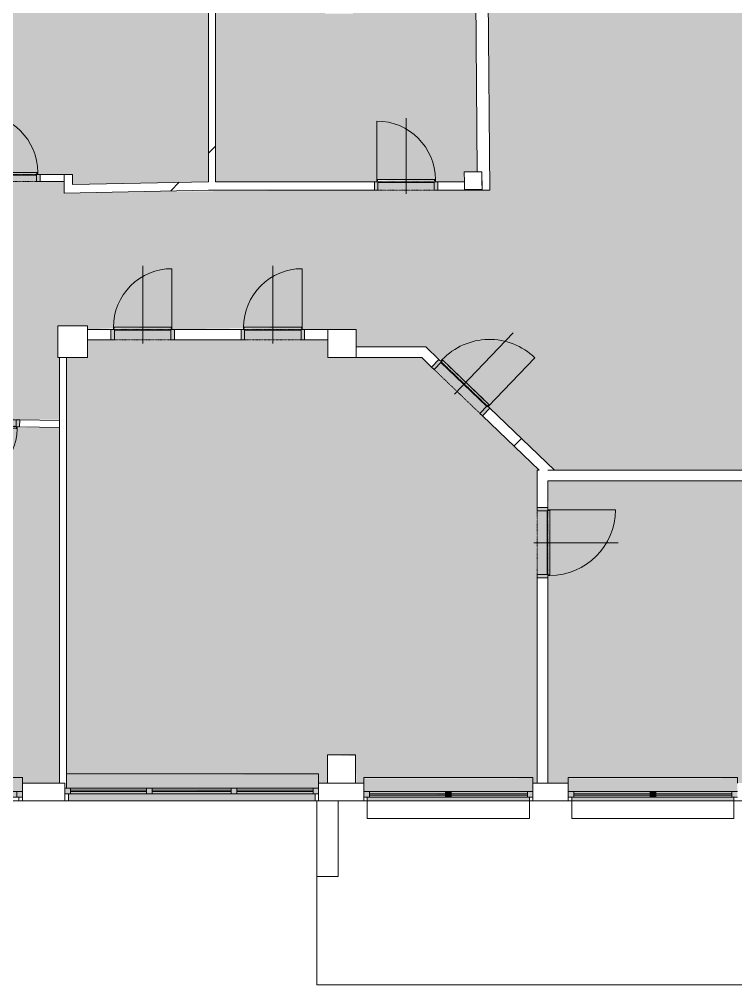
# Model space of a CAD drawing. Header units: millimetres. Extents: x -17526 to 208316, y -45352 to 20466.
# Drawn here: x 79354 to 89515, y -31577 to -17888 of the extents above; entities that cross this region are included whole.
import ezdxf

# ---------------------------------------------------------------- set-up
doc = ezdxf.new("R2010")
doc.units = ezdxf.units.MM
doc.linetypes.add('Čerchovaná se dvěma tečkami', pattern=[2.59, 1, -0.53, 0, -0.53, 0, -0.53])
for name, color, linetype, lineweight in [('A-DETL-THIN', 151, 'Continuous', 9), ('A-DOOR', 31, 'Continuous', 9), ('A-DOOR-FRAM', 31, 'Continuous', 9), ('A-FLOR', 192, 'Continuous', 9), ('A-GENM', 13, 'Continuous', 9), ('A-GLAZ', 151, 'Continuous', 9), ('A-WALL', 113, 'Continuous', 9), ('A-WALL-PATT', 111, 'Continuous', 9), ('Q-SPCQ', 91, 'Continuous', 9), ('S-COLS', 52, 'Continuous', 9)]:
    doc.layers.add(name, color=color, linetype=linetype, lineweight=lineweight)
pattern_1 = [(45, (0, 0), (-4242.64, 4242.64), [])]
pattern_2 = [(45, (0, 0), (-7184.2, 7184.2), []), (45, (2874, 0), (-7184.2, 7184.2), []), (45, (8621, 0), (-4310.5, 10057.9), [4064, -2032, 67.06, -1964.94])]

# ---------------------------------------------------------------- blocks, each defined once
blk = doc.blocks.new('DVERE_1k_oblozka - DD03_01_800x1970_koupelna-1935638-Mapka _ závislý 13')
at = {"layer": 'A-DOOR'}
h = blk.add_hatch(color=151, dxfattribs=at)
h.paths.add_polyline_path([(450, -63), (450, 57), (400, 57), (400, -63)])
h.paths.add_polyline_path([(-400, -63), (-400, 57), (-450, 57), (-450, -63)])
blk.add_hatch(color=151, dxfattribs=at).paths.add_polyline_path([(323, 47), (400, 57), (415, 87), (-400, 72), (-400, 47)])
for p, q in [((-415, 57), (-415, 917)), ((0, -113), (0, 957)), ((-400, 57), (-450, 57)), ((-450, 57), (-450, -63)), ((415, 87), (-415, 87)), ((-415, 87), (-415, 72)), ((-415, 72), (-400, 72)), ((-400, -63), (-400, 57)), ((-400, 47), (400, 47)), ((305, 87), (-305, 87)), ((400, 72), (415, 72)), ((450, 57), (400, 57)), ((400, 57), (400, -63)), ((415, 72), (415, 87)), ((415, 87), (415, 57)), ((450, -63), (450, 57)), ((-450, -63), (-400, -63)), ((400, -63), (450, -63))]:
    blk.add_line(p, q, dxfattribs=at)
at = {"layer": 'A-DOOR', "linetype": 'Čerchovaná se dvěma tečkami'}
for p, q in [((-400, 57), (400, 57)), ((-400, -63), (400, -63))]:
    blk.add_line(p, q, dxfattribs=at)
at = {"layer": 'A-DOOR'}
blk.add_arc((-415, 87), 830, 360, 90, dxfattribs=at)
at = {"layer": 'A-DOOR-FRAM'}
for p, q in [((-400, 57), (-450, 57)), ((-400, -63), (-400, 57)), ((400, 57), (400, -63)), ((400, 57), (450, 57)), ((-450, -63), (-400, -63)), ((450, -63), (400, -63))]:
    blk.add_line(p, q, dxfattribs=at)
blk = doc.blocks.new('OKNO_1k_nadsvetlik - OKNO_1k_nadsvetlik_1200 x 1850-1969509-Mapka _ závislý 13')
at = {"layer": 'A-GLAZ'}
h = blk.add_hatch(color=256, dxfattribs=at)
h.paths.add_polyline_path([(520, 75), (520, -5), (600, -5), (600, 75)])
h.paths.add_polyline_path([(-600, 75), (-600, -5), (-520, -5), (-520, 75)])
blk.add_hatch(color=256, dxfattribs=at).paths.add_polyline_path([(-520, 75), (-520, -5), (520, -5), (520, 75), (-201, 75)])
for p, q in [((-550, 126), (-600, 126)), ((-600, 75), (-550, 75)), ((-520, 75), (-600, 75)), ((-550, 75), (-550, 125)), ((520, 75), (-520, 75)), ((-520, 75), (-520, -5)), ((600, 75), (520, 75)), ((520, -5), (520, 75)), ((600, 126), (550, 126)), ((550, 125), (550, 75)), ((550, 75), (600, 75)), ((-600, -5), (-520, -5)), ((-520, -5), (520, -5)), ((520, -5), (600, -5))]:
    blk.add_line(p, q, dxfattribs=at)
blk = doc.blocks.new('parapet s nosem_vnitní - parapet s nosem_vnitní-V28-Mapka _ závislý 13')
at = {"layer": 'A-GENM'}
for points in [[(-201, 0), (-600, 0), (-600, -190), (600, -190), (600, 0), (520, 0)], [(-600, -190), (-600, -197), (-201, -190)]]:
    blk.add_hatch(color=151, dxfattribs=at).paths.add_polyline_path(points)
for p, q in [((-600, -190), (-600, -120)), ((600, -120), (600, -190)), ((-600, -190), (-600, -200)), ((-600, -200), (600, -200)), ((-600, -200), (600, -200)), ((600, -200), (600, -190))]:
    blk.add_line(p, q, dxfattribs=at)
blk = doc.blocks.new('OKNO_3k_nadsvetlik - OKNO_3k_nadsvetlik_3600x1850-1975422-Mapka _ závislý 13')
at = {"layer": 'A-GLAZ'}
h = blk.add_hatch(color=256, dxfattribs=at)
h.paths.add_polyline_path([(1800, 25), (1720, 25), (1720, -55), (1800, -53)])
h.paths.add_polyline_path([(-1800, 25), (-1800, -55), (-1720, -55), (-1720, 25)])
h = blk.add_hatch(color=256, dxfattribs=at)
h.paths.add_polyline_path([(-640, 25), (-1720, 25), (-1720, -5), (-640, -5)])
h.paths.add_polyline_path([(745, 25), (640, 25), (640, -5), (1720, -5), (1720, 25)])
h.paths.add_polyline_path([(-560, 25), (-560, -5), (560, -5), (560, 25)])
h.paths.add_polyline_path([(560, -25), (-560, -25), (-560, -55), (560, -55)])
h.paths.add_polyline_path([(-1309, -25), (-1720, -25), (-1720, -55), (-640, -55), (-640, -25)])
h.paths.add_polyline_path([(745, -25), (640, -25), (640, -55), (1720, -55), (1720, -25)])
h = blk.add_hatch(color=256, dxfattribs=at)
h.paths.add_polyline_path([(-640, 25), (-640, -55), (-560, -55), (-560, 25)])
h.paths.add_polyline_path([(560, 25), (560, -55), (640, -55), (640, 25)])
blk.add_hatch(color=256, dxfattribs=at).paths.add_polyline_path([(-560, -5), (-560, -25), (560, -5)])
at = {"layer": 'A-GLAZ', "color": 63}
for p, q in [((-1800, 25), (-1750, 25)), ((-1720, 25), (-1800, 25)), ((-1750, 25), (-1750, 125)), ((-1720, -55), (-1720, 25)), ((-560, 25), (-640, 25)), ((-640, 25), (-640, -55)), ((-560, -55), (-560, 25)), ((640, 25), (560, 25)), ((560, 25), (560, -55)), ((640, -55), (640, 25)), ((1800, 25), (1720, 25)), ((1720, 25), (1720, -55)), ((1750, 125), (1750, 25)), ((1750, 25), (1800, 25)), ((-1800, -55), (-1720, -55)), ((-640, -5), (-1720, -5)), ((-1720, -5), (-1720, -25)), ((-1720, -25), (-640, -25)), ((-640, -25), (-640, -5)), ((-640, -55), (-560, -55)), ((560, -5), (-560, -5)), ((-560, -5), (-560, -25)), ((-560, -25), (560, -25)), ((560, -25), (560, -5)), ((560, -55), (640, -55)), ((1720, -5), (640, -5)), ((640, -5), (640, -25)), ((640, -25), (1720, -25)), ((1720, -25), (1720, -5)), ((1720, -55), (1800, -55))]:
    blk.add_line(p, q, dxfattribs=at)
at = {"layer": 'A-GLAZ', "color": 40}
for p, q in [((-1750, 126), (-1775, 126)), ((1800, 126), (1750, 126))]:
    blk.add_line(p, q, dxfattribs=at)
at = {"layer": 'A-GLAZ', "color": 41}
blk.add_line((1750, 126), (-1750, 126), dxfattribs=at)
at = {"layer": 'A-GLAZ', "color": 253}
for p, q in [((-640, 25), (-1720, 25)), ((560, 25), (-560, 25)), ((1720, 25), (640, 25)), ((-1720, -55), (-640, -55)), ((-560, -55), (560, -55)), ((640, -55), (1720, -55))]:
    blk.add_line(p, q, dxfattribs=at)
blk = doc.blocks.new('parapet s nosem_vnitní - parapet s nosem_vnitní-1280309-Mapka _ závislý 13')
at = {"layer": 'A-GENM'}
blk.add_hatch(color=151, dxfattribs=at).paths.add_polyline_path([(-1720, 0), (-1800, 0), (-1800, -190), (1775, -190), (1775, 0), (-1309, 0)])
at = {"layer": 'A-GENM', "color": 253}
for p, q in [((-1800, -190), (-1800, -70)), ((-1800, -190), (-1800, -200)), ((-1800, -200), (1779, -200)), ((-1800, -200), (1779, -200))]:
    blk.add_line(p, q, dxfattribs=at)
blk = doc.blocks.new('parapet_ext - parapet_ext-1802008-Mapka _ závislý 13')
at = {"layer": 'Q-SPCQ'}
blk.add_hatch(color=151, dxfattribs=at).paths.add_polyline_path([(1750, 100), (-1750, 100), (-1750, 0), (1750, 0)])
at = {"layer": 'Q-SPCQ', "color": 253}
blk.add_line((-1750, 100), (1750, 100), dxfattribs=at)
blk = doc.blocks.new('OKNO_2k_nadsvetlik - OKNO_2k_nadsvetlik 1800x2400-1972502-Mapka _ závislý 13')
at = {"layer": 'A-GLAZ'}
h = blk.add_hatch(color=256, dxfattribs=at)
h.paths.add_polyline_path([(-1120, 75), (-1200, 58), (-1200, -5), (-1120, -5), (-1120, 58)])
h.paths.add_polyline_path([(1200, 75), (1120, 75), (1120, -5), (1200, -5)])
h = blk.add_hatch(color=256, dxfattribs=at)
h.paths.add_polyline_path([(277, 75), (40, 75), (40, 45), (1120, 45), (1120, 75)])
h.paths.add_polyline_path([(-1120, 75), (-1120, 45), (-40, 45), (-40, 75), (-750, 75)])
h.paths.add_polyline_path([(40, 25), (40, -5), (1120, -5), (1120, 25), (277, 25)])
h.paths.add_polyline_path([(-750, 25), (-1120, 25), (-1120, -5), (-40, -5), (-40, 25)])
for points in [[(-40, -5), (40, -5), (40, 75), (-40, 75)], [(40, 45), (40, 25), (277, 45)]]:
    blk.add_hatch(color=256, dxfattribs=at).paths.add_polyline_path(points)
for p, q in [((-1150, 126), (-1200, 126)), ((-1200, 75), (-1150, 75)), ((-1120, 75), (-1200, 75)), ((-1150, 75), (-1150, 125)), ((-1120, -5), (-1120, 75)), ((-40, 75), (-1120, 75)), ((-40, 45), (-1120, 45)), ((-1120, 45), (-1120, 25)), ((-1120, 25), (-40, 25)), ((40, 75), (-40, 75)), ((-40, 75), (-40, -5)), ((-40, 25), (-40, 45)), ((1120, 75), (40, 75)), ((40, -5), (40, 75)), ((1120, 45), (40, 45)), ((40, 45), (40, 25)), ((40, 25), (1120, 25)), ((1200, 75), (1120, 75)), ((1120, 75), (1120, -5)), ((1120, 25), (1120, 45)), ((1200, 126), (1150, 126)), ((1150, 125), (1150, 75)), ((1150, 75), (1200, 75)), ((-1200, -5), (-1120, -5)), ((-1120, -5), (-40, -5)), ((-40, -5), (40, -5)), ((40, -5), (1120, -5)), ((1120, -5), (1200, -5))]:
    blk.add_line(p, q, dxfattribs=at)
blk = doc.blocks.new('parapet s nosem_vnitní - parapet s nosem_vnitní-V30-Mapka _ závislý 13')
at = {"layer": 'A-GENM'}
blk.add_hatch(color=151, dxfattribs=at).paths.add_polyline_path([(40, 0), (-1200, 0), (-1200, -190), (1200, -190), (1200, 0), (277, 0)])
for p, q in [((-1200, -190), (-1200, -120)), ((1200, -120), (1200, -190)), ((-1200, -190), (-1200, -200)), ((-1200, -200), (1200, -200)), ((-1200, -200), (1200, -200)), ((1200, -200), (1200, -190))]:
    blk.add_line(p, q, dxfattribs=at)
blk = doc.blocks.new('parapet_ext - parapet_ext-1801991-Mapka _ závislý 13')
at = {"layer": 'Q-SPCQ'}
blk.add_hatch(color=151, dxfattribs=at).paths.add_polyline_path([(-1150, 50), (-1150, 0), (1150, 0), (1150, 50), (-1120, 50)])
for p, q in [((-1150, 51), (-1150, 300)), ((-1150, 300), (1150, 300)), ((1150, 300), (1150, 51))]:
    blk.add_line(p, q, dxfattribs=at)
blk = doc.blocks.new('OKNO_2k_nadsvetlik - OKNO_2k_nadsvetlik 2400 x 1850-1972488-Mapka _ závislý 13')
at = {"layer": 'A-GLAZ'}
h = blk.add_hatch(color=256, dxfattribs=at)
h.paths.add_polyline_path([(1123, 75), (1120, 75), (1123, -5), (1200, -5), (1200, 75)])
h.paths.add_polyline_path([(-1120, 75), (-1200, 58), (-1200, -5), (-1120, -5), (-1120, 58)])
h = blk.add_hatch(color=256, dxfattribs=at)
h.paths.add_polyline_path([(1120, 75), (40, 75), (40, 45), (1120, 45)])
h.paths.add_polyline_path([(-1120, 75), (-1120, 45), (-40, 45), (-40, 75), (-931, 75)])
h.paths.add_polyline_path([(-1120, 25), (-1120, -5), (-40, -5), (-40, 25), (-931, 25)])
h.paths.add_polyline_path([(40, 25), (40, -5), (1120, -5), (1120, 25)])
blk.add_hatch(color=256, dxfattribs=at).paths.add_polyline_path([(-40, -5), (40, -5), (40, 75), (-40, 75)])
for p, q in [((-1150, 126), (-1200, 126)), ((-1200, 75), (-1150, 75)), ((-1120, 75), (-1200, 75)), ((-1150, 75), (-1150, 125)), ((-1120, -5), (-1120, 75)), ((-40, 75), (-1120, 75)), ((-40, 45), (-1120, 45)), ((-1120, 45), (-1120, 25)), ((-1120, 25), (-40, 25)), ((40, 75), (-40, 75)), ((-40, 75), (-40, -5)), ((-40, 25), (-40, 45)), ((1120, 75), (40, 75)), ((40, -5), (40, 75)), ((1120, 45), (40, 45)), ((40, 45), (40, 25)), ((40, 25), (1120, 25)), ((1200, 75), (1120, 75)), ((1120, 75), (1120, -5)), ((1120, 25), (1120, 45)), ((1200, 126), (1150, 126)), ((1150, 125), (1150, 75)), ((1150, 75), (1200, 75)), ((-1200, -5), (-1120, -5)), ((-1120, -5), (-40, -5)), ((-40, -5), (40, -5)), ((40, -5), (1120, -5)), ((1120, -5), (1200, -5))]:
    blk.add_line(p, q, dxfattribs=at)
blk = doc.blocks.new('DVERE_1k_oblozka - DD03_01_900x1970_koupelna-V64-Mapka _ závislý 13')
at = {"layer": 'A-DOOR'}
h = blk.add_hatch(color=151, dxfattribs=at)
h.paths.add_polyline_path([(500, -78), (500, 72), (450, 72), (450, -78)])
h.paths.add_polyline_path([(-450, 72), (-500, 72), (-500, -78), (-450, -78)])
blk.add_hatch(color=151, dxfattribs=at).paths.add_polyline_path([(465, 102), (-450, 87), (-450, 62), (450, 72), (450, 87)])
for p, q in [((-465, 72), (-465, 1032)), ((0, -128), (0, 1072)), ((-450, 72), (-500, 72)), ((-500, 72), (-500, -78)), ((465, 102), (-465, 102)), ((-465, 102), (-465, 87)), ((-465, 87), (-450, 87)), ((-450, -78), (-450, 72)), ((-450, 62), (450, 62)), ((355, 102), (-355, 102)), ((450, 87), (465, 87)), ((500, 72), (450, 72)), ((450, 72), (450, -78)), ((465, 87), (465, 102)), ((465, 102), (465, 72)), ((500, -78), (500, 72)), ((-500, -78), (-450, -78)), ((450, -78), (500, -78))]:
    blk.add_line(p, q, dxfattribs=at)
at = {"layer": 'A-DOOR', "linetype": 'Čerchovaná se dvěma tečkami'}
for p, q in [((-450, 72), (450, 72)), ((-450, -78), (450, -78))]:
    blk.add_line(p, q, dxfattribs=at)
at = {"layer": 'A-DOOR'}
blk.add_arc((-465, 102), 930, 360, 90, dxfattribs=at)
at = {"layer": 'A-DOOR-FRAM'}
for p, q in [((-450, 72), (-500, 72)), ((-450, -78), (-450, 72)), ((450, 72), (450, -78)), ((450, 72), (500, 72)), ((-500, -78), (-450, -78)), ((500, -78), (450, -78))]:
    blk.add_line(p, q, dxfattribs=at)
blk = doc.blocks.new('DVERE_1k_oblozka - DD03_01_900x1970_koupelna-V65-Mapka _ závislý 13')
at = {"layer": 'A-DOOR'}
h = blk.add_hatch(color=151, dxfattribs=at)
h.paths.add_polyline_path([(-500, 78), (-500, -72), (-450, -72), (-450, 78)])
h.paths.add_polyline_path([(450, 78), (450, -72), (500, -72), (500, 78)])
blk.add_hatch(color=151, dxfattribs=at).paths.add_polyline_path([(-450, -62), (-465, -102), (450, -87), (440, -62), (-440, -62)])
for p, q in [((-500, 78), (-450, 78)), ((-500, -72), (-500, 78)), ((-450, 78), (-450, -72)), ((0, 128), (0, -1072)), ((450, 78), (500, 78)), ((450, -72), (450, 78)), ((500, 78), (500, -72)), ((-450, -72), (-500, -72)), ((-465, -72), (-465, -1032)), ((-465, -87), (-450, -87)), ((-465, -102), (-465, -87)), ((-465, -87), (-465, -102)), ((-450, -87), (-465, -87)), ((465, -102), (-465, -102)), ((-450, -62), (450, -62)), ((-450, -87), (-450, -62)), ((355, -102), (-355, -102)), ((450, -62), (450, -87)), ((500, -72), (450, -72)), ((450, -87), (465, -87)), ((465, -87), (450, -87)), ((465, -102), (465, -72)), ((465, -87), (465, -102)), ((465, -102), (465, -87))]:
    blk.add_line(p, q, dxfattribs=at)
at = {"layer": 'A-DOOR', "linetype": 'Čerchovaná se dvěma tečkami'}
for p, q in [((-450, 78), (450, 78)), ((-450, -72), (450, -72))]:
    blk.add_line(p, q, dxfattribs=at)
at = {"layer": 'A-DOOR'}
blk.add_arc((-465, -102), 930, 270, 0, dxfattribs=at)
at = {"layer": 'A-DOOR-FRAM'}
for p, q in [((-500, 78), (-450, 78)), ((-450, 78), (-450, -72)), ((450, -72), (450, 78)), ((500, 78), (450, 78)), ((-450, -72), (-500, -72)), ((450, -72), (500, -72))]:
    blk.add_line(p, q, dxfattribs=at)
blk = doc.blocks.new('DVERE_1k_oblozka - DD03_01_800x1970_koupelna-1549528-Mapka _ závislý 13')
at = {"layer": 'A-DOOR'}
h = blk.add_hatch(color=151, dxfattribs=at)
h.paths.add_polyline_path([(450, 78), (400, 78), (400, -72), (450, -72)])
h.paths.add_polyline_path([(-400, 78), (-450, 78), (-450, -72), (-400, -72)])
blk.add_hatch(color=151, dxfattribs=at).paths.add_polyline_path([(400, -62), (-400, -72), (-415, -102), (400, -87), (400, -72)])
for p, q in [((-450, 78), (-400, 78)), ((-450, -72), (-450, 78)), ((-400, 78), (-400, -72)), ((0, 128), (0, -972)), ((400, 78), (450, 78)), ((400, -72), (400, 78)), ((450, 78), (450, -72)), ((-400, -72), (-450, -72)), ((-415, -72), (-415, -932)), ((-415, -87), (-400, -87)), ((-415, -102), (-415, -87)), ((415, -102), (-415, -102)), ((-400, -62), (400, -62)), ((305, -102), (-305, -102)), ((450, -72), (400, -72)), ((400, -87), (415, -87)), ((415, -102), (415, -72)), ((415, -87), (415, -102))]:
    blk.add_line(p, q, dxfattribs=at)
at = {"layer": 'A-DOOR', "linetype": 'Čerchovaná se dvěma tečkami'}
for p, q in [((-400, 78), (400, 78)), ((-400, -72), (400, -72))]:
    blk.add_line(p, q, dxfattribs=at)
at = {"layer": 'A-DOOR'}
blk.add_arc((-415, -102), 830, 270, 0, dxfattribs=at)
at = {"layer": 'A-DOOR-FRAM'}
for p, q in [((-450, 78), (-400, 78)), ((-400, 78), (-400, -72)), ((400, -72), (400, 78)), ((450, 78), (400, 78)), ((-400, -72), (-450, -72)), ((400, -72), (450, -72))]:
    blk.add_line(p, q, dxfattribs=at)
blk = doc.blocks.new('DVERE_1k_oblozka - DD03_01_800x1970_koupelna-1549519-Mapka _ závislý 13')
at = {"layer": 'A-DOOR'}
h = blk.add_hatch(color=151, dxfattribs=at)
h.paths.add_polyline_path([(450, -47), (450, 53), (400, 53), (400, -47)])
h.paths.add_polyline_path([(-400, -47), (-400, 53), (-450, 53), (-450, -47)])
blk.add_hatch(color=151, dxfattribs=at).paths.add_polyline_path([(415, -77), (400, -37), (-400, -47), (-415, -77), (93, -77)])
for p, q in [((-450, 53), (-400, 53)), ((-450, -47), (-450, 53)), ((-400, 53), (-400, -47)), ((0, 103), (0, -947)), ((400, 53), (450, 53)), ((400, -47), (400, 53)), ((450, 53), (450, -47)), ((-400, -47), (-450, -47)), ((-415, -47), (-415, -907)), ((-415, -62), (-400, -62)), ((-415, -77), (-415, -62)), ((415, -77), (-415, -77)), ((-400, -37), (400, -37)), ((305, -77), (-305, -77)), ((450, -47), (400, -47)), ((400, -62), (415, -62)), ((415, -77), (415, -47)), ((415, -62), (415, -77))]:
    blk.add_line(p, q, dxfattribs=at)
at = {"layer": 'A-DOOR', "linetype": 'Čerchovaná se dvěma tečkami'}
for p, q in [((-400, 53), (400, 53)), ((-400, -47), (400, -47))]:
    blk.add_line(p, q, dxfattribs=at)
at = {"layer": 'A-DOOR'}
blk.add_arc((-415, -77), 830, 270, 0, dxfattribs=at)
at = {"layer": 'A-DOOR-FRAM'}
for p, q in [((-450, 53), (-400, 53)), ((-400, 53), (-400, -47)), ((400, -47), (400, 53)), ((450, 53), (400, 53)), ((-400, -47), (-450, -47)), ((400, -47), (450, -47))]:
    blk.add_line(p, q, dxfattribs=at)
blk = doc.blocks.new('DVERE_1k_oblozka - DD03_01_800x1970_koupelna-1549521-Mapka _ závislý 13')
at = {"layer": 'A-DOOR'}
h = blk.add_hatch(color=151, dxfattribs=at)
h.paths.add_polyline_path([(400, 47), (400, -53), (450, -53), (450, 47)])
h.paths.add_polyline_path([(-450, 47), (-450, -53), (-400, -53), (-400, 47)])
blk.add_hatch(color=151, dxfattribs=at).paths.add_polyline_path([(-398, 77), (-400, 62), (-398, 37), (400, 47), (415, 77), (165, 77)])
for p, q in [((-415, 47), (-415, 907)), ((0, -103), (0, 947)), ((-400, 47), (-450, 47)), ((-450, 47), (-450, -53)), ((415, 77), (-415, 77)), ((-415, 77), (-415, 62)), ((-415, 62), (-400, 62)), ((-400, -53), (-400, 47)), ((-400, 37), (400, 37)), ((305, 77), (-305, 77)), ((400, 62), (415, 62)), ((450, 47), (400, 47)), ((400, 47), (400, -53)), ((415, 62), (415, 77)), ((415, 77), (415, 47)), ((450, -53), (450, 47)), ((-450, -53), (-400, -53)), ((400, -53), (450, -53))]:
    blk.add_line(p, q, dxfattribs=at)
at = {"layer": 'A-DOOR', "linetype": 'Čerchovaná se dvěma tečkami'}
for p, q in [((-400, 47), (400, 47)), ((-400, -53), (400, -53))]:
    blk.add_line(p, q, dxfattribs=at)
at = {"layer": 'A-DOOR'}
blk.add_arc((-415, 77), 830, 360, 90, dxfattribs=at)
at = {"layer": 'A-DOOR-FRAM'}
for p, q in [((-400, 47), (-450, 47)), ((-400, -53), (-400, 47)), ((400, 47), (400, -53)), ((400, 47), (450, 47)), ((-450, -53), (-400, -53)), ((450, -53), (400, -53))]:
    blk.add_line(p, q, dxfattribs=at)

msp = doc.modelspace()

# ---------------------------------------------------------------- hatches: boundary and pattern name
at = {"layer": 'A-FLOR'}
h = msp.add_hatch(color=151, dxfattribs=at)
h.paths.add_polyline_path([(70429.8, -30076.6), (70429.8, -29899.5), (71629.8, -29906.6), (71629.8, -30076.6), (71739.6, -30076.6), (71739.6, -29535.6), (72139.6, -29535.6), (72139.6, -24894.3), (71349.6, -24909.3), (71347.4, -24924.3), (70549.6, -24909.3), (70534.6, -24894.3), (69939.6, -24894.3), (69939.6, -30076.6)])
h.paths.add_polyline_path([(66239.6, -30046.6), (66239.6, -29846.9), (69839.6, -29846.9), (69839.6, -23686.6), (66136.8, -23686.6), (66136.8, -23936.6), (65736.8, -23936.6), (65736.8, -23710.4), (65207.9, -24289.8), (65197.9, -24311.6), (64572.7, -24937.4), (64551.8, -24937.4), (64408.1, -25101.6), (66144.3, -26688.5), (66144.3, -30046.6)])
h.paths.add_polyline_path([(54249.6, -30046.6), (54249.6, -29901.6), (55149.6, -29906.6), (55149.6, -30046.6), (55449.6, -30046.6), (55449.6, -29899.5), (56649.6, -29906.6), (56649.6, -30046.6), (56950.5, -30046.6), (56950.5, -23684), (56233, -23708.3), (56227.8, -23718.2), (55327.8, -23703.2), (55327.7, -23693.3), (54161.4, -23700), (54161.4, -23970), (53741.4, -23970), (53741.4, -24139.3), (53820, -24139.3), (53811.4, -25639.3), (53741.4, -25639.3), (53741.4, -29535.6), (54141.4, -29535.6), (54160, -30046.6)])
h.paths.add_polyline_path([(62864.6, -30046.6), (62864.7, -30046.6), (62864.6, -25176.6), (62629.6, -25191.6), (62629.6, -25206.6), (61729.6, -25191.6), (61714.6, -25176.6), (61679.6, -25176.6), (61667, -25176.6), (59850.9, -26629.6), (59890.5, -29676.6), (60250.5, -29676.6), (60250.5, -29896.9), (62649.6, -29906.6), (62649.6, -30046.6)])
h.paths.add_polyline_path([(65744.3, -30046.6), (65744.3, -29676.6), (65994.3, -29676.6), (65994.3, -26754.6), (64257.2, -25176.6), (64159.6, -25191.6), (64159.6, -25206.6), (63259.6, -25191.6), (63244.6, -25176.6), (63028.1, -25176.6), (63028.1, -30046.6), (63249.6, -30046.6), (63249.6, -29896.9), (65649.6, -29906.6), (65649.6, -30046.6)])
h.paths.add_polyline_path([(59740.2, -30046.6), (59700.1, -26558.1), (61489.1, -25126.8), (61290.9, -24954.6), (61270.3, -24943.5), (60666.3, -24295.7), (60666, -24274.5), (60250.5, -23844.3), (60250.5, -23917.4), (59850.5, -23917.4), (59848.8, -23667.4), (57100.5, -23699.3), (57100.5, -30046.6), (57249.6, -30046.6), (57249.6, -29896.9), (59649.6, -29906.6), (59649.6, -30046.6), (59700.1, -30046.6)])
h.paths.add_polyline_path([(89539.6, -28719.3), (89724.6, -28719.3), (89724.6, -28319.3), (89974.6, -28319.3), (89974.6, -24431.8), (86849.6, -24431.8), (86864.6, -24859.3), (86879.6, -24859.3), (86864.6, -25759.3), (86849.6, -25774.3), (86849.6, -28719.3), (87139.6, -28719.3), (87139.6, -28639.6), (89539.6, -28649.3)])
h.paths.add_polyline_path([(84239.6, -28719.3), (84239.6, -28639.6), (86639.6, -28649.3), (86639.6, -28719.3), (86699.6, -28719.3), (86699.6, -25759.3), (86839.6, -25759.3), (86835, -24859.3), (86699.6, -24859.3), (86699.6, -24281.8), (86726.7, -24281.8), (85887.6, -23477.1), (85975.6, -23367.5), (85334.9, -22753.1), (85238, -22854.1), (85060.9, -22684.3), (83729.9, -22684.3), (83729.9, -22434.3), (83349.9, -22434.3), (83349.9, -22294.3), (82549.9, -22294.3), (82549.9, -22434.3), (81504.6, -22434.3), (81504.6, -22294.3), (80704.6, -22294.3), (80704.6, -22434.3), (80319.6, -22434.3), (80319.6, -22684.3), (80024.6, -22684.3), (80024.6, -28589.6), (83599.6, -28599.3), (83599.6, -28719.3), (83724.6, -28719.3), (83724.6, -28319.3), (84124.6, -28335), (84135.7, -28719.3)])
h.paths.add_polyline_path([(93189.6, -28719.3), (93189.6, -28642.2), (94389.6, -28649.3), (94389.6, -28719.3), (94709.6, -28719.3), (94709.6, -28644.3), (95609.6, -28649.3), (95609.6, -28719.3), (95739.6, -28719.3), (95739.6, -28319.3), (96139.6, -28319.3), (96139.6, -25308.2), (91709.1, -25276.5), (91723.6, -25291.4), (90808.8, -25266.7), (90793.7, -25251.5), (90124.6, -25251.7), (90124.6, -28719.3), (90189.6, -28719.3), (90189.6, -28639.6), (92589.6, -28649.3), (92589.6, -28719.3)])
h.paths.add_polyline_path([(78089.6, -28719.3), (78199.6, -28719.3), (78199.6, -28642.2), (79399.6, -28649.3), (79399.6, -28719.3), (79924.6, -28719.3), (79924.6, -23677.1), (79308.7, -23682.1), (79323.1, -23696.9), (78508.4, -23668), (78493.2, -23652.8), (78128.3, -23652.2), (78128.3, -23956.6), (77700.1, -23956.6), (77689.6, -26064.1), (77689.6, -28319.3), (78089.6, -28335), (78089.6, -28649.3)])
h.paths.add_polyline_path([(91709.1, -25251.2), (91710.5, -25111.2), (96139.6, -25158.2), (96139.6, -24364.3), (96061, -24364.3), (96069.6, -22864.3), (96139.6, -22864.3), (96139.6, -22684.3), (95739.6, -22684.3), (95739.3, -22468.2), (91696.7, -22420.6), (91521.6, -22682.2), (91523.7, -22691.6), (90946.2, -23401.6), (90930, -23405.3), (90124.6, -24439.5), (90124.6, -25094.4), (90810.6, -25101.7), (90810.6, -25241.7), (91709, -25251.2)])
h.paths.add_polyline_path([(72399.6, -25069.3), (72399.6, -24889.3), (77589.6, -24889.3), (77587.5, -23646.6), (72239.9, -23646.6), (72240, -24889.3), (72389.9, -24894.3), (72396.8, -25019.3)])
h.paths.add_polyline_path([(63209.6, -25026.6), (64267.8, -25015.6), (65696.1, -23536.6), (69639.6, -23536.6), (69639.6, -23166.6), (69939.6, -23166.6), (69939.6, -24794.3), (72139.6, -24794.3), (72139.6, -23937.5), (71740, -23937.5), (71740, -23527.5), (73337.1, -23527.4), (73337.1, -22376.5), (76977.1, -22376.5), (76977.5, -21816.5), (78037.1, -21816.5), (78030.3, -23436.6), (77598.3, -23436.6), (77598.3, -23536.6), (78510.4, -23553.1), (78510.4, -23643), (79309, -23643), (79310.3, -23566.6), (79924.6, -23567.5), (79924.6, -22684.3), (79899.6, -22684.3), (79899.6, -22234.3), (80319.6, -22234.3), (80319.6, -22284.3), (80704.6, -22269.3), (80704.6, -22254.3), (81504.6, -22269.3), (81519.6, -22284.3), (82549.9, -22269.3), (82549.9, -22254.3), (83349.9, -22269.3), (83364.9, -22284.3), (84129.9, -22284.3), (84129.9, -22534.3), (85121.2, -22534.3), (85352.2, -22735.1), (85373.9, -22735.1), (86001.8, -23358), (86001.8, -23378.8), (86943.4, -24281.8), (90057.3, -24281.8), (90841.7, -23303), (90952.3, -23360.3), (91469.2, -22668.2), (91380.9, -22582.1), (91531.8, -22354.9), (91538.5, -21754.2), (91628.5, -21754.2), (91628.5, -20955.1), (91547.4, -20954.2), (91547.9, -20379.5), (91514.2, -20379.1), (91514.2, -19225.7), (91489.2, -19225.7), (91489.2, -19175.3), (91414.4, -19175.3), (91399.4, -18955.3), (91384.4, -18955.3), (91399.4, -18355.3), (91414.4, -18340.3), (91414.4, -17238.3), (88465.9, -17238.3), (88465.4, -17408.3), (87439.8, -17408.3), (87439.8, -17535.4), (86239.8, -17528.3), (86239.8, -17408.3), (86001.5, -17408.3), (86026.3, -20310.9), (85239.7, -20303.3), (85239.7, -20200.9), (84439.7, -20200.9), (84439.7, -20310.9), (81054.6, -20331.6), (79989.8, -20353.9), (79989.8, -20188), (79599.8, -20188), (79599.8, -20098), (78799.8, -20098), (78799.8, -20188), (77759.8, -20188), (77753.3, -17808.3), (77626.8, -17808.3), (77626.8, -17238.3), (75375.2, -17238.3), (75390.2, -17851.9), (75405.2, -17851.9), (75390.2, -18651.9), (75375.2, -18666.9), (75390.2, -19775.4), (75405.2, -19775.4), (75390.2, -20375.4), (75375.2, -20390.4), (75375.2, -20656.9), (73272.4, -20656.9), (73272.4, -20280.9), (73123.5, -20295.9), (73123.5, -20310.9), (72523.5, -20295.9), (72508.5, -20280.9), (72109.4, -20280.9), (72109.4, -21508.2), (71456.8, -21523.2), (71456.8, -21538.2), (70856.8, -21522.4), (70856.8, -21508.2), (69126.8, -21523.2), (69126.8, -21538.2), (68526.8, -21522.4), (68526.8, -21508.2), (68376.8, -21523.2), (68376.8, -21748.2), (67512.9, -21748.2), (67512.9, -21658.2), (66612.9, -21658.2), (66612.9, -21748.2), (63422.8, -21748.2), (61800.5, -20300.6), (61800.5, -18728.2), (61527.4, -18728.2), (61527.4, -18805.2), (60327.4, -18798.2), (60327.4, -18728.2), (60250.5, -18728.2), (60250.5, -20625.8), (60160.5, -20625.8), (60160.5, -21425.8), (60250.5, -21425.8), (60250.5, -21715.8), (55330.5, -21715.8), (55327.7, -22135.8), (53741.4, -22135.8), (53741.4, -22265.8), (53501.4, -22265.8), (53512.4, -23165.8), (53741.4, -23165.8), (53747.4, -23552.4), (55326.9, -23543.6), (55330.5, -23683.3), (56227.6, -23678.2), (56227.8, -23538.2), (58122.1, -23527.3), (58122.1, -23362.9), (58346.2, -23361.6), (58347.2, -23526), (60250.5, -23517.4), (60250.5, -23628.3), (61600.8, -25026.6), (63028.1, -25026.6)])
h.paths.add_polyline_path([(90057.3, -22689.3), (89739.6, -22689.3), (89739.6, -22289.3), (90139.6, -22289.3), (90124.6, -22689.3)])
h.paths.add_polyline_path([(91696.7, -22420.6), (91696.4, -22388.8), (91683.6, -22401)])
h.paths.add_polyline_path([(95739.6, -22318.2), (95739.6, -22284.3), (96139.6, -22269.9), (96139.6, -20426.5), (94622.5, -20479.4), (91653.1, -20443), (91668.3, -20949.7), (91677.4, -20955.5), (91653.5, -21755.5), (91638.3, -21770.6), (91637.9, -22269.9), (95724.3, -22318)])
h.paths.add_polyline_path([(66267.9, -21648.2), (66612.9, -21633.2), (66612.9, -21618.2), (67512.9, -21633.2), (67527.9, -21648.2), (68276.8, -21648.2), (68276.8, -18728.2), (67497.4, -18728.2), (67497.4, -18805.2), (66297.4, -18798.2), (66297.4, -18728.2), (66136.8, -18728.2), (66136.8, -19128.2), (65736.8, -19128.2), (65736.8, -18728.2), (65397.4, -18728.2), (65397.4, -18805.2), (64197.4, -18798.2), (64197.4, -18728.2), (63297.4, -18728.2), (63297.4, -18805.2), (62097.4, -18798.2), (62097.4, -18728.2), (61950.5, -18728.2), (61950.5, -20233.4), (63480, -21598.2), (66267.9, -21618.2), (66267.9, -21633.2)])
h.paths.add_polyline_path([(58450.5, -21565.8), (60150.5, -21565.4), (60135.5, -21425.8), (60120.5, -21425.8), (60135.5, -20625.8), (60150.5, -20610.8), (60150.5, -19128.2), (59850.5, -19128.2), (59850.5, -18728.2), (58450.5, -18728.2), (58460.3, -20311.1), (58475.5, -20311.1), (58460.3, -20411.9), (58450.5, -20411.9), (58450.5, -21565.4)])
h.paths.add_polyline_path([(68730.4, -21498.2), (69126.8, -21498.2), (69141.8, -21408.2), (69926.8, -21408.2), (69926.8, -19988.2), (69126.8, -20003.2), (69126.8, -20018.2), (68526.8, -20003.2), (68511.8, -19988.2), (68376.8, -20003.2), (68376.8, -21408.2), (68526.8, -21408.2), (68526.8, -21498.2)])
h.paths.add_polyline_path([(71456.8, -21498.2), (71456.8, -21408.2), (71601.8, -21408.2), (71589.3, -19988.2), (71456.8, -20003.2), (71456.8, -20018.2), (70856.8, -20003.2), (70841.8, -19988.2), (70026.8, -19988.2), (70026.8, -21408.2), (70856.8, -21408.2), (70856.8, -21498.2), (71347.4, -21498.2)])
h.paths.add_polyline_path([(71809.9, -21408.2), (72029.1, -21408.2), (72009.4, -20280.9), (71701.8, -20280.9), (71701.8, -21408.2)])
h.paths.add_polyline_path([(74538.1, -20556.9), (75275.2, -20556.9), (75275.2, -20375.4), (75365.2, -20375.4), (75365.2, -19775.4), (75275.2, -19775.4), (75275.2, -19336.9), (74277.4, -19336.9), (74292.4, -19791.9), (74307.4, -19791.9), (74292.4, -20391.9), (74277.4, -20402), (74277.4, -20556.9)])
h.paths.add_polyline_path([(73372.4, -20556.9), (74177.4, -20556.9), (74177.4, -20391.9), (74267.4, -20391.9), (74267.4, -19791.9), (74177.4, -19791.9), (74177.4, -19336.9), (73372.4, -19336.9), (73372.4, -20441.9)])
h.paths.add_polyline_path([(94622.5, -20379.4), (96139.6, -20315.3), (94426.4, -20329.1), (94449.9, -20377.3)])
h.paths.add_polyline_path([(73123.5, -20270.9), (73123.5, -20180.9), (73272.4, -20180.9), (73272.4, -19236.9), (73682.4, -19236.9), (73682.4, -17626.9), (72115.3, -17626.9), (72115.3, -17888.3), (71715.8, -17888.3), (71740, -18728.2), (72240, -18728.2), (72240, -18867.5), (72374.6, -18867.5), (72389.6, -20180.9), (72523.5, -20180.9), (72523.5, -20270.9), (73017.7, -20270.9)])
h.paths.add_polyline_path([(80109.8, -20231.3), (82036, -20190.9), (82036, -17408.3), (81751.5, -17408.3), (81751.5, -17535.4), (80551.5, -17528.3), (80551.5, -17408.3), (79951.5, -17408.3), (79951.5, -17535.4), (78751.5, -17528.3), (78751.5, -17408.3), (78249.8, -17408.3), (78249.8, -20088), (78799.8, -20073), (78799.8, -20058), (79599.8, -20073), (79614.8, -20088), (80109.8, -20088), (80109.8, -20191)])
h.paths.add_polyline_path([(84389.7, -20190.9), (84439.7, -20175.9), (84439.7, -20160.9), (85239.7, -20175.9), (85254.7, -20190.9), (85666, -20190.9), (85667, -20053.3), (85850, -20051.2), (85826.5, -17408.3), (85609.8, -17408.3), (85609.8, -17535.4), (84409.8, -17528.3), (84409.8, -17408.3), (84089.1, -17408.3), (84089.1, -17808.3), (83689.1, -17808.3), (83689.1, -17408.3), (83559.8, -17408.3), (83559.8, -17535.4), (82359.8, -17528.3), (82359.8, -17408.3), (82136, -17408.3), (82136, -20190.9), (84120.3, -20190.9)])
h.paths.add_polyline_path([(72274.6, -20180.9), (72274.6, -18967.5), (72240, -18967.5), (72240, -19138.2), (71740, -19138.2), (71719.7, -18967.5), (71519.7, -18967.5), (71519.7, -18728.2), (71289.4, -18733.3), (71289.4, -18805.2), (70139.4, -18798.2), (70139.4, -18728.2), (70026.8, -18728.2), (70026.8, -19888.2), (71701.8, -19888.2), (71701.8, -20180.9), (72208.9, -20180.9)])
h.paths.add_polyline_path([(68526.8, -19888.2), (69776.8, -19888.2), (69776.8, -18728.2), (69597.4, -18728.2), (69597.4, -18805.2), (68397.4, -18798.2), (68376.8, -19888.2), (68496.8, -19888.2)])
h.paths.add_polyline_path([(74277.4, -19236.9), (75275.2, -19236.9), (75275.2, -18651.9), (75365.2, -18651.9), (75365.2, -17851.9), (75275.2, -17851.9), (75275.2, -17626.9), (73782.4, -17626.9), (73782.4, -19236.9), (74177.4, -19236.9)])
h.paths.add_polyline_path([(54352.2, -19113.6), (58350.5, -19105.4), (58350.5, -19071.9), (54333.4, -19113.6)])
h.paths.add_polyline_path([(91514.2, -18955.3), (91514.2, -18355.3), (91424.4, -18355.3), (91424.4, -18955.3)])
h.paths.add_polyline_path([(54161.4, -18911.2), (58350.5, -18871.9), (58350.5, -18728.2), (54161.4, -18730), (54161.4, -18909.7)])
h.paths.add_polyline_path([(95285.1, -17927.7), (96139.6, -17927.7), (96139.6, -17888.3), (95739.6, -17888.3), (95739.6, -17488.3), (91514.4, -17488.3), (91514.4, -17927.7), (95206.6, -17927.7)])
h.paths.add_polyline_path([(89725.8, -17888.3), (89725.8, -17488.3), (90125.8, -17488.3), (90125.8, -17888.3)])
h.paths.add_polyline_path([(71714.6, -17526.9), (71715.3, -17526.9), (71715.3, -17488.3), (72115.3, -17488.3), (72115.3, -17526.9), (75275.2, -17526.9), (75275.2, -17238.3), (71712.9, -17251.3), (71714.1, -17526.9)])
at = {"layer": 'A-WALL-PATT'}
h = msp.add_hatch(dxfattribs=at)
h.set_pattern_fill('FP_4', color=256, style=0, pattern_type=2)
h.set_pattern_definition(pattern_1)
h.paths.add_polyline_path([(82136, -20310.9), (82136, -17408.3), (82036, -17408.3), (82036, -20310.9)])
h = msp.add_hatch(dxfattribs=at)
h.set_pattern_fill('FP_4', color=256, style=0, pattern_type=2)
h.set_pattern_definition(pattern_1)
h.paths.add_polyline_path([(80109.8, -20351.3), (82036, -20311.1), (82036, -20191), (80109.8, -20231.3)])
h = msp.add_hatch(dxfattribs=at)
h.set_pattern_fill('FP_4', color=256, style=0, pattern_type=2)
h.set_pattern_definition(pattern_1)
h.paths.add_polyline_path([(86774.6, -24281.8), (86943.4, -24281.8), (86027.5, -23403.4), (85923.7, -23511.7), (86726.7, -24281.8)])
h.paths.add_polyline_path([(85201.9, -22819.5), (85305.7, -22711.3), (85277.6, -22684.3), (85060.9, -22684.3), (85162.7, -22781.9)])
h = msp.add_hatch(dxfattribs=at)
h.set_pattern_fill('FP_4', color=256, style=0, pattern_type=2)
h.set_pattern_definition(pattern_1)
h.paths.add_polyline_path([(79924.6, -23677.1), (79924.6, -23577.1), (79360.3, -23567.5), (79360.3, -23667.5), (79425.2, -23668.6)])
h.paths.add_polyline_path([(78458.7, -23652.2), (78458.7, -23552.2), (78268, -23552.2), (78267, -23648.9), (78403.4, -23651.3)])
h = msp.add_hatch(dxfattribs=at)
h.set_pattern_fill('FP_47', color=256, angle=45, style=0, pattern_type=2)
h.set_pattern_definition([(45, (89914, -28969), (-5747.4, 5747.4), []), (360, (99071.6, -26277), (5747.4, 5747.4), [1016, -10478.7]), (45, (100088, -26277), (-5747.4, 5747.4), [1016, -7112]), (90, (100806, -25559), (-5747.4, 5747.4), [1016, -10478.7]), (135, (100806, -24543), (-5747.4, -5747.4), [1016, -7112]), (360, (99071.6, -23824.3), (5747.4, 5747.4), [1016, -10478.7]), (45, (98353, -24543), (-5747.4, 5747.4), [1016, -7112]), (90, (98353, -25559), (-5747.4, 5747.4), [1016, -10478.7]), (135, (99072, -26277), (-5747.4, -5747.4), [1016, -7112]), (45, (101735, -22895.5), (-5747.4, 5747.4), [2032, -6096])])
h.paths.add_polyline_path([(96389.6, -28969.3), (96389.6, -28719.3), (95609.6, -28719.3), (95609.6, -28969.3), (96274.6, -28969.3)])
h.paths.add_polyline_path([(77689.6, -28969.3), (78199.6, -28969.3), (78199.6, -28719.3), (77689.6, -28719.3)])
h.paths.add_polyline_path([(79924.6, -28969.3), (79999.6, -28969.3), (79999.6, -28719.3), (79399.6, -28719.3), (79399.6, -28969.3)])
h.paths.add_polyline_path([(84124.6, -28969.3), (84239.6, -28969.3), (84239.6, -28719.3), (83599.6, -28719.3), (83599.6, -28969.3), (83874.6, -28969.3)])
h.paths.add_polyline_path([(94389.6, -28969.3), (94709.6, -28969.3), (94709.6, -28719.3), (94389.6, -28719.3)])
h.paths.add_polyline_path([(86699.6, -28969.3), (87139.6, -28969.3), (87139.6, -28719.3), (86639.6, -28719.3), (86639.6, -28969.3)])
h.paths.add_polyline_path([(93189.6, -28969.3), (93189.6, -28719.3), (92589.6, -28719.3), (92589.6, -28969.3)])
h.paths.add_polyline_path([(90124.6, -28969.3), (90189.6, -28969.3), (90189.6, -28719.3), (89539.6, -28719.3), (89539.6, -28969.3), (89724.6, -28969.3)])
h = msp.add_hatch(dxfattribs=at)
h.set_pattern_fill('FP_57', color=256, angle=45, style=0, pattern_type=2)
h.set_pattern_definition([(135, (83875, -26633), (-5747, -5747), []), (90, (81182.5, -17475), (-5747.4, 5747.4), [1016, -10478.7]), (135, (81182.5, -16459), (-5747.4, -5747.4), [1016, -7112]), (180, (80464, -15741), (-5747.4, -5747.4), [1016, -10478.7]), (225, (79448, -15741), (5747.4, -5747.4), [1016, -7112]), (90, (78729.6, -17475), (-5747.4, 5747.4), [1016, -10478.7]), (135, (79448, -18193.6), (-5747.4, -5747.4), [1016, -7112]), (180, (80464, -18193.6), (-5747.4, -5747.4), [1016, -10478.7]), (225, (81182.5, -17475), (5747.4, -5747.4), [1016, -7112]), (135, (77801, -14812), (-5747.4, -5747.4), [2032, -6096])])
h.paths.add_polyline_path([(83599.6, -30044.3), (83874.6, -30044.3), (83874.6, -28969.3), (83574.6, -28969.3), (83574.6, -30044.3)])
at = {"layer": 'S-COLS'}
h = msp.add_hatch(dxfattribs=at)
h.set_pattern_fill('FP_61', color=256, style=0, pattern_type=2)
h.set_pattern_definition(pattern_2)
h.paths.add_polyline_path([(85667, -20303.3), (85917, -20301.2), (85914.8, -20051.2), (85664.8, -20053.3), (85666, -20190.9)])
h = msp.add_hatch(dxfattribs=at)
h.set_pattern_fill('FP_61', color=256, style=0, pattern_type=2)
h.set_pattern_definition(pattern_2)
h.paths.add_polyline_path([(79899.6, -22684.3), (80319.6, -22684.3), (80319.6, -22234.3), (79899.6, -22234.3), (79899.6, -22434.3)])
h = msp.add_hatch(dxfattribs=at)
h.set_pattern_fill('FP_61', color=256, style=0, pattern_type=2)
h.set_pattern_definition(pattern_2)
h.paths.add_polyline_path([(84129.9, -22684.3), (84129.9, -22284.3), (83729.9, -22284.3), (83729.9, -22684.3)])
h = msp.add_hatch(dxfattribs=at)
h.set_pattern_fill('FP_61', color=256, style=0, pattern_type=2)
h.set_pattern_definition(pattern_2)
h.paths.add_polyline_path([(84124.6, -28719.3), (84124.6, -28319.3), (83724.6, -28335), (83724.6, -28719.3)])

# ---------------------------------------------------------------- linework, layer by layer
at = {"layer": 'A-DETL-THIN'}
msp.add_line((77439.6, -28969.3), (96389.6, -28969.3), dxfattribs=at)
at = {"layer": 'A-FLOR'}
for p, q in [((83574.6, -30044.3), (83574.6, -31576.8)), ((83574.6, -31576.8), (96248.2, -31576.8))]:
    msp.add_line(p, q, dxfattribs=at)
at = {"layer": 'A-WALL'}
for p, q in [((82036, -17408.3), (82036, -20191)), ((82136, -20190.9), (82136, -17408.3)), ((85826.5, -17408.3), (85850, -20051.7)), ((86027.4, -20310.9), (86001.5, -17408.3)), ((80109.8, -20088), (79649.8, -20088)), ((79989.8, -20088), (79989.8, -20353.9)), ((80109.8, -20231.3), (80109.8, -20088)), ((85850, -20051.7), (85914.8, -20051.2)), ((85914.8, -20051.2), (85917, -20301.2)), ((79649.8, -20188), (79989.8, -20188)), ((82036, -20191), (80109.8, -20231.3)), ((84389.7, -20190.9), (82136, -20190.9)), ((85666, -20190.9), (85289.7, -20190.9)), ((85667, -20303.3), (85666, -20190.9)), ((79989.8, -20353.9), (82036, -20311.1)), ((82036, -20310.9), (84389.7, -20310.9)), ((85289.7, -20310.9), (86027.4, -20310.9)), ((85917, -20301.2), (85667, -20303.3)), ((80654.6, -22284.3), (80319.6, -22284.3)), ((80319.6, -22284.3), (80319.6, -22434.3)), ((82499.9, -22284.3), (81554.6, -22284.3)), ((83729.9, -22284.3), (83399.9, -22284.3)), ((83729.9, -22434.3), (83729.9, -22284.3)), ((80319.6, -22434.3), (80654.6, -22434.3)), ((81554.6, -22434.3), (82499.9, -22434.3)), ((83399.9, -22434.3), (83729.9, -22434.3)), ((85121.2, -22534.3), (84129.9, -22534.3)), ((84129.9, -22534.3), (84129.9, -22684.3)), ((85305.7, -22711.3), (85121.2, -22534.3)), ((79924.6, -22684.3), (79924.6, -28719.3)), ((80024.6, -22684.3), (79924.6, -22684.3)), ((80024.6, -28791.6), (80024.6, -22684.3)), ((84129.9, -22684.3), (85060.9, -22684.3)), ((85060.9, -22684.3), (85201.9, -22819.5)), ((86943.4, -24281.8), (86027.5, -23403.4)), ((85923.7, -23511.7), (86726.7, -24281.8)), ((79358.6, -23667.5), (79924.6, -23677.1)), ((79924.6, -23577.1), (79360.3, -23567.5)), ((86726.7, -24281.8), (86699.6, -24281.8)), ((86699.6, -24281.8), (86699.6, -24809.3)), ((86849.6, -24281.8), (90057.3, -24281.8)), ((86849.6, -24809.3), (86849.6, -24431.8)), ((86849.6, -24431.8), (89974.6, -24431.8)), ((86699.6, -25809.3), (86699.6, -28719.3)), ((86849.6, -28719.3), (86849.6, -25809.3)), ((79399.6, -28719.3), (79399.6, -28969.3)), ((79999.6, -28719.3), (79399.6, -28719.3)), ((79999.6, -28969.3), (79999.6, -28719.3)), ((83599.6, -28719.3), (83599.6, -28969.3)), ((84239.6, -28719.3), (83599.6, -28719.3)), ((84239.6, -28969.3), (84239.6, -28719.3)), ((87139.6, -28719.3), (86639.6, -28719.3)), ((86639.6, -28719.3), (86639.6, -28969.3)), ((87139.6, -28969.3), (87139.6, -28719.3)), ((79999.6, -28791.6), (80024.6, -28791.6)), ((79399.6, -28969.3), (79999.6, -28969.3)), ((83574.6, -28969.3), (83574.6, -30044.3)), ((83599.6, -28969.3), (83574.6, -28969.3)), ((83874.6, -28969.3), (84239.6, -28969.3)), ((83874.6, -30044.3), (83874.6, -28969.3)), ((86639.6, -28969.3), (87139.6, -28969.3)), ((83574.6, -30044.3), (83874.6, -30044.3))]:
    msp.add_line(p, q, dxfattribs=at)
at = {"layer": 'S-COLS'}
for p, q in [((85850, -20051.7), (85664.8, -20053.3)), ((85664.8, -20053.3), (85666, -20190.9)), ((85914.8, -20051.2), (85850, -20051.7)), ((85916, -20190.9), (85914.8, -20051.2)), ((85666, -20190.9), (85667, -20303.3)), ((85917, -20301.2), (85916, -20190.9)), ((85667, -20303.3), (85917, -20301.2)), ((80319.6, -22234.3), (79899.6, -22234.3)), ((79899.6, -22234.3), (79899.6, -22684.3)), ((80319.6, -22284.3), (80319.6, -22234.3)), ((80319.6, -22434.3), (80319.6, -22284.3)), ((84129.9, -22284.3), (83729.9, -22284.3)), ((83729.9, -22284.3), (83729.9, -22434.3)), ((84129.9, -22534.3), (84129.9, -22284.3)), ((80319.6, -22684.3), (80319.6, -22434.3)), ((83729.9, -22434.3), (83729.9, -22684.3)), ((84129.9, -22684.3), (84129.9, -22534.3)), ((79899.6, -22684.3), (79924.6, -22684.3)), ((79924.6, -22684.3), (80024.6, -22684.3)), ((80024.6, -22684.3), (80319.6, -22684.3)), ((83729.9, -22684.3), (84129.9, -22684.3)), ((84124.6, -28319.3), (83724.6, -28319.3)), ((83724.6, -28319.3), (83724.6, -28719.3)), ((84124.6, -28719.3), (84124.6, -28319.3)), ((83724.6, -28719.3), (84124.6, -28719.3))]:
    msp.add_line(p, q, dxfattribs=at)

# ---------------------------------------------------------------- block references
at = {"layer": 'A-DOOR'}
for name, p in [('DVERE_1k_oblozka - DD03_01_800x1970_koupelna-1549521-Mapka _ závislý 13', (79199.8, -20135.2)), ('DVERE_1k_oblozka - DD03_01_800x1970_koupelna-1935638-Mapka _ závislý 13', (84839.7, -20248.1))]:
    msp.add_blockref(name, p, dxfattribs=at)
for name, p, rotation in [('DVERE_1k_oblozka - DD03_01_800x1970_koupelna-1549528-Mapka _ závislý 13', (81104.6, -22356.4), 180), ('DVERE_1k_oblozka - DD03_01_800x1970_koupelna-1549528-Mapka _ závislý 13', (82949.9, -22356.4), 180), ('DVERE_1k_oblozka - DD03_01_900x1970_koupelna-V65-Mapka _ závislý 13', (85616.7, -23109.4), 136.1986383859568), ('DVERE_1k_oblozka - DD03_01_800x1970_koupelna-1549519-Mapka _ závislý 13', (78909.4, -23612.7), 359.0266064069057), ('DVERE_1k_oblozka - DD03_01_900x1970_koupelna-V64-Mapka _ závislý 13', (86777.5, -25309.3), 269.9999999999999)]:
    msp.add_blockref(name, p, dxfattribs=dict(at, rotation=rotation))
at = {"layer": 'A-GENM', "color": 253, "rotation": 180}
msp.add_blockref('parapet s nosem_vnitní - parapet s nosem_vnitní-1280309-Mapka _ závislý 13', (81799.6, -28789.3), dxfattribs=at)
at = {"layer": 'A-GENM', "rotation": 180}
for name, p in [('parapet s nosem_vnitní - parapet s nosem_vnitní-V28-Mapka _ závislý 13', (78799.6, -28839.3)), ('parapet s nosem_vnitní - parapet s nosem_vnitní-V30-Mapka _ závislý 13', (85439.6, -28839.3)), ('parapet s nosem_vnitní - parapet s nosem_vnitní-V30-Mapka _ závislý 13', (88339.6, -28839.3))]:
    msp.add_blockref(name, p, dxfattribs=at)
at = {"layer": 'A-GLAZ', "rotation": 180}
for name, p in [('OKNO_1k_nadsvetlik - OKNO_1k_nadsvetlik_1200 x 1850-1969509-Mapka _ závislý 13', (78799.6, -28844.3)), ('OKNO_2k_nadsvetlik - OKNO_2k_nadsvetlik 1800x2400-1972502-Mapka _ závislý 13', (85439.6, -28844.3)), ('OKNO_2k_nadsvetlik - OKNO_2k_nadsvetlik 2400 x 1850-1972488-Mapka _ závislý 13', (88339.6, -28844.3))]:
    msp.add_blockref(name, p, dxfattribs=at)
at = {"layer": 'A-GLAZ', "color": 41, "rotation": 180}
msp.add_blockref('OKNO_3k_nadsvetlik - OKNO_3k_nadsvetlik_3600x1850-1975422-Mapka _ závislý 13', (81799.6, -28844.3), dxfattribs=at)
at = {"layer": 'Q-SPCQ', "color": 253, "rotation": 180}
msp.add_blockref('parapet_ext - parapet_ext-1802008-Mapka _ závislý 13', (81799.6, -28869.3), dxfattribs=at)
at = {"layer": 'Q-SPCQ', "rotation": 180}
for p in [(85439.6, -28919.3), (88339.6, -28919.3)]:
    msp.add_blockref('parapet_ext - parapet_ext-1801991-Mapka _ závislý 13', p, dxfattribs=at)

doc.saveas('drawing.dxf')
